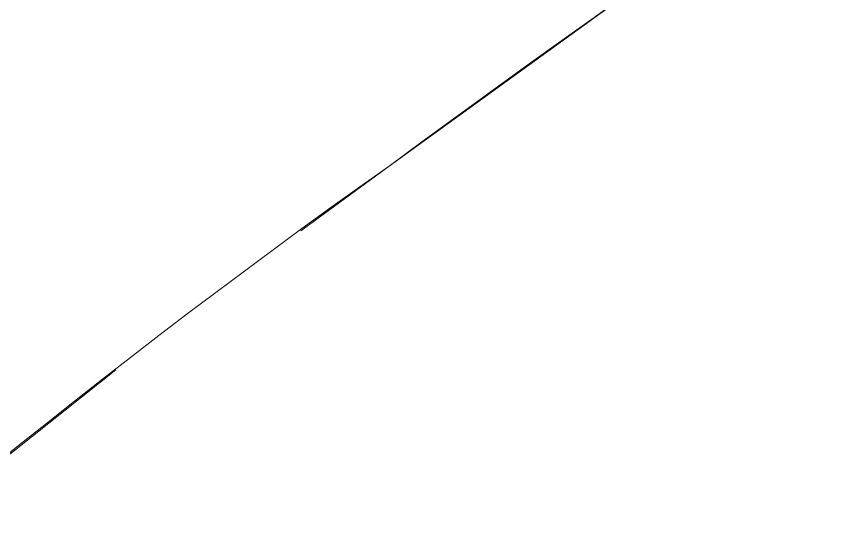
# Model space of a CAD drawing. Header units: metres. Extents: x 2513914 to 2544706, y 1140005 to 1171926.
# Drawn here: x 2515025.716 to 2515027.473, y 1146697.764 to 1146698.898 of the extents above; entities that cross this region are included whole.
import ezdxf

# ---------------------------------------------------------------- set-up
doc = ezdxf.new("R2010")
doc.units = ezdxf.units.M
doc.linetypes.add('MO_I', pattern=[2, 1.5, -0.5])
for name, color, linetype, lineweight in [('MO_CS_RD_TROTTOIR', 7, 'Continuous', 20), ('MO_CS_SV_CHAMP', 7, 'MO_I', 20), ('MO_CS_SV_CI_VIGNE_HACH', 253, 'Continuous', 20)]:
    doc.layers.add(name, color=color, linetype=linetype, lineweight=lineweight)

msp = doc.modelspace()

# ---------------------------------------------------------------- hatches: boundary and pattern name
at = {"layer": 'MO_CS_SV_CI_VIGNE_HACH'}
h = msp.add_hatch(dxfattribs=at)
h.set_pattern_fill('VIGNE', color=256, style=0)
h.set_pattern_definition([(63.434949, (0, 0), (-2.5000000252, -7.7e-09), [2.236068, -14.534441]), (63.434949, (0, 3), (-2.5000000252, -7.7e-09), [2.236068, -14.534441]), (63.434949, (0, 6), (-2.5000000252, -7.7e-09), [2.236068, -14.534441]), (63.434949, (0, 9), (-2.5000000252, -7.7e-09), [2.236068, -14.534441]), (63.434949, (0, 12), (-2.5000000252, -7.7e-09), [2.236068, -14.534441])])
edge = h.paths.add_edge_path()
edge.add_line((2515406.158, 1146841.307), (2515411.728, 1146825.157))
edge.add_line((2515411.728, 1146825.157), (2515401.728, 1146820.548))
edge.add_line((2515401.728, 1146820.548), (2515402.648, 1146817.468))
edge.add_line((2515402.648, 1146817.468), (2515376.048, 1146808.168))
edge.add_line((2515376.048, 1146808.168), (2515377.828, 1146802.288))
edge.add_line((2515377.828, 1146802.288), (2515347.348, 1146789.518))
edge.add_line((2515347.348, 1146789.518), (2515345.338, 1146795.808))
edge.add_line((2515345.338, 1146795.808), (2515343.608, 1146795.438))
edge.add_line((2515343.608, 1146795.438), (2515338.428, 1146812.268))
edge.add_line((2515338.428, 1146812.268), (2515331.128, 1146811.758))
edge.add_line((2515331.128, 1146811.758), (2515313.228, 1146803.998))
edge.add_line((2515313.228, 1146803.998), (2515320.288, 1146779.678))
edge.add_line((2515320.288, 1146779.678), (2515318.808, 1146779.078))
edge.add_line((2515318.808, 1146779.078), (2515291.719, 1146768.149))
edge.add_line((2515291.719, 1146768.149), (2515281.889, 1146789.719))
edge.add_line((2515281.889, 1146789.719), (2515276.929, 1146790.629))
edge.add_line((2515276.929, 1146790.629), (2515276.877, 1146790.797))
edge.add_line((2515276.877, 1146790.797), (2515267.815, 1146796.732))
edge.add_line((2515267.815, 1146796.732), (2515266.651, 1146799.497))
edge.add_line((2515266.651, 1146799.497), (2515250.529, 1146792.929))
edge.add_line((2515250.529, 1146792.929), (2515250.389, 1146793.269))
edge.add_line((2515250.389, 1146793.269), (2515247.559, 1146791.919))
edge.add_line((2515247.559, 1146791.919), (2515233.909, 1146786.259))
edge.add_line((2515233.909, 1146786.259), (2515233.549, 1146787.079))
edge.add_line((2515233.549, 1146787.079), (2515213.619, 1146778.179))
edge.add_line((2515213.619, 1146778.179), (2515187.509, 1146767.029))
edge.add_line((2515187.509, 1146767.029), (2515182.449, 1146764.959))
edge.add_line((2515182.449, 1146764.959), (2515179.239, 1146763.639))
edge.add_line((2515179.239, 1146763.639), (2515176.54, 1146762.529))
edge.add_line((2515176.54, 1146762.529), (2515173.16, 1146761.14))
edge.add_line((2515173.16, 1146761.14), (2515173.91, 1146758.74))
edge.add_line((2515173.91, 1146758.74), (2515119.64, 1146736.64))
edge.add_line((2515119.64, 1146736.64), (2515076.3, 1146719.04))
edge.add_line((2515076.3, 1146719.04), (2515059.52, 1146710.051))
edge.add_line((2515059.52, 1146710.051), (2515055.741, 1146706.551))
edge.add_line((2515055.741, 1146706.551), (2515054.521, 1146705.671))
edge.add_line((2515054.521, 1146705.671), (2515053.191, 1146704.931))
edge.add_line((2515053.191, 1146704.931), (2515042.231, 1146701.531))
edge.add_line((2515042.231, 1146701.531), (2515035.321, 1146697.481))
edge.add_arc((2515048.441, 1146678.2435), 23.2855, 124.29409, 144.72484)
edge.add_arc((2515048.4288, 1146678.2527), 23.2703, 144.72602, 159.79189)
edge.add_arc((2515035.9166, 1146682.8625), 9.9358, 159.81446, 201.0052)
edge.add_arc((2515066.4225, 1146694.6299), 42.6327, 201.07308, 210.61115)
edge.add_line((2515029.731, 1146672.921), (2515045.861, 1146649.031))
edge.add_line((2515045.861, 1146649.031), (2515053.901, 1146640.311))
edge.add_arc((2515069.601, 1146657.2907), 23.1257, 227.24252, 254.08849)
edge.add_arc((2515069.5898, 1146657.2188), 23.0535, 254.06607, 264.77641)
edge.add_line((2515067.491, 1146634.261), (2515074.181, 1146635.321))
edge.add_line((2515074.181, 1146635.321), (2515074.261, 1146634.461))
edge.add_line((2515074.261, 1146634.461), (2515083.101, 1146636.111))
edge.add_line((2515083.101, 1146636.111), (2515091.84, 1146638.361))
edge.add_line((2515091.84, 1146638.361), (2515103.22, 1146641.801))
edge.add_line((2515103.22, 1146641.801), (2515107.12, 1146643.901))
edge.add_line((2515107.12, 1146643.901), (2515107.87, 1146644.141))
edge.add_line((2515107.87, 1146644.141), (2515111.95, 1146644.701))
edge.add_line((2515111.95, 1146644.701), (2515144.08, 1146656.28))
edge.add_line((2515144.08, 1146656.28), (2515196.15, 1146675.1))
edge.add_line((2515196.15, 1146675.1), (2515195.91, 1146675.78))
edge.add_line((2515195.91, 1146675.78), (2515196.66, 1146676.11))
edge.add_line((2515196.66, 1146676.11), (2515198.75, 1146676.6))
edge.add_line((2515198.75, 1146676.6), (2515202.36, 1146677.34))
edge.add_line((2515202.36, 1146677.34), (2515208.29, 1146679.49))
edge.add_line((2515208.29, 1146679.49), (2515213.399, 1146681.34))
edge.add_line((2515213.399, 1146681.34), (2515258.689, 1146697.699))
edge.add_line((2515258.689, 1146697.699), (2515259.479, 1146698.509))
edge.add_line((2515259.479, 1146698.509), (2515259.779, 1146702.909))
edge.add_line((2515259.779, 1146702.909), (2515269.489, 1146706.429))
edge.add_line((2515269.489, 1146706.429), (2515263.959, 1146724.729))
edge.add_line((2515263.959, 1146724.729), (2515278.099, 1146730.799))
edge.add_line((2515278.099, 1146730.799), (2515285.309, 1146707.359))
edge.add_line((2515285.309, 1146707.359), (2515293.689, 1146710.359))
edge.add_line((2515293.689, 1146710.359), (2515293.479, 1146711.059))
edge.add_line((2515293.479, 1146711.059), (2515295.519, 1146711.799))
edge.add_line((2515295.519, 1146711.799), (2515299.109, 1146712.279))
edge.add_line((2515299.109, 1146712.279), (2515367.998, 1146735.678))
edge.add_line((2515367.998, 1146735.678), (2515367.758, 1146736.408))
edge.add_line((2515367.758, 1146736.408), (2515369.258, 1146736.878))
edge.add_line((2515369.258, 1146736.878), (2515372.908, 1146737.348))
edge.add_line((2515372.908, 1146737.348), (2515395.228, 1146744.998))
edge.add_line((2515395.228, 1146744.998), (2515465.927, 1146768.807))
edge.add_line((2515465.927, 1146768.807), (2515444.977, 1146844.247))
edge.add_line((2515444.977, 1146844.247), (2515442.708, 1146861.616))
edge.add_line((2515442.708, 1146861.616), (2515439.808, 1146861.066))
edge.add_line((2515439.808, 1146861.066), (2515406.158, 1146841.307))

# ---------------------------------------------------------------- linework, layer by layer
at = {"layer": 'MO_CS_RD_TROTTOIR', "flags": 128}
msp.add_lwpolyline([(2515018.238, 1146680.845, 0.081052), (2515021.514, 1146672.305, 0.021768), (2515029.595, 1146659.761), (2515030.891, 1146660.637, -0.01979), (2515022.896, 1146673.111, -0.081373), (2515019.791, 1146681.231, -0.163899), (2515020.578, 1146690.926, -0.147827), (2515026.521, 1146698.574, -0.063595), (2515036.343, 1146704.025), (2515038.739, 1146705.023), (2515039.761, 1146702.865), (2515048.101, 1146707.631, 0.380847), (2515048.541, 1146709.191, 0.126973), (2515048.151, 1146709.651), (2515024.363, 1146698.923, 0.126061), (2515019.085, 1146691.5, 0.163029)], format="xyb", close=True, dxfattribs=at)
at = {"layer": 'MO_CS_SV_CHAMP', "flags": 128}
msp.add_lwpolyline([(2515036.343, 1146704.025, 0.063595), (2515026.521, 1146698.574, 0.147827), (2515020.578, 1146690.926, 0.163899), (2515019.791, 1146681.231, 0.081373), (2515022.896, 1146673.111, 0.01979), (2515030.891, 1146660.637), (2515033.678, 1146662.522), (2515027.631, 1146671.491, -0.0574), (2515024.101, 1146679.291, -0.153295), (2515024.051, 1146686.271, -0.082762), (2515027.651, 1146693.521, -0.084246), (2515033.541, 1146699.311), (2515039.761, 1146702.865), (2515038.739, 1146705.023)], format="xyb", close=True, dxfattribs=at)

doc.saveas('drawing.dxf')
